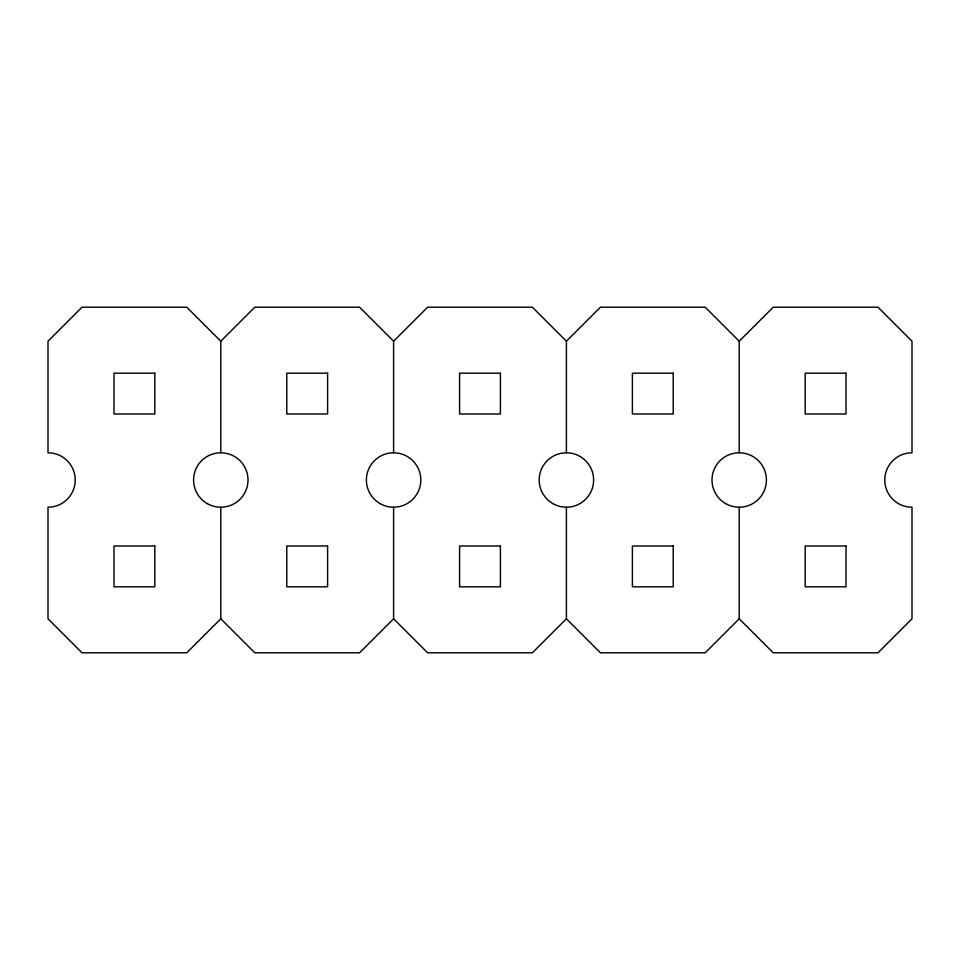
<?xml version="1.0" encoding="UTF-8"?>
<svg xmlns="http://www.w3.org/2000/svg" width="960" height="960" viewBox="0 0 960 960"><rect width="100%" height="100%" fill="white"/><g stroke="black" fill="none" stroke-linecap="round" stroke-linejoin="round"><path stroke-width="1.44" d="M220.8 452.784L220.8 341.22L254.82 307.2L359.58 307.2L393.6 341.22L393.6 452.784M393.6 341.22L427.62 307.2L532.38 307.2L566.4 341.22L566.4 452.784M220.8 507.216L220.8 618.78L186.78 652.8L82.02 652.8L48 618.78L48 507.216A27.216 27.216 0 0 0 75.216 480A27.216 27.216 0 0 0 48 452.784L48 341.22L82.02 307.2L186.78 307.2L220.8 341.22M566.4 341.22L600.42 307.2L705.18 307.2L739.2 341.22L739.2 452.784M393.6 507.216L393.6 618.78L359.58 652.8L254.82 652.8L220.8 618.78M739.2 341.22L773.22 307.2L877.98 307.2L912 341.22L912 452.784A27.216 27.216 0 0 0 884.784 480A27.216 27.216 0 0 0 912 507.216L912 618.78L877.98 652.8L773.22 652.8L739.2 618.78L739.2 507.216M566.4 507.216L566.4 618.78L532.38 652.8L427.62 652.8L393.6 618.78M739.2 618.78L705.18 652.8L600.42 652.8L566.4 618.78M154.812 373.188L113.988 373.188L113.988 414.012L154.812 414.012L154.812 373.188M327.612 373.188L286.788 373.188L286.788 414.012L327.612 414.012L327.612 373.188M500.412 373.188L459.588 373.188L459.588 414.012L500.412 414.012L500.412 373.188M673.212 373.188L632.388 373.188L632.388 414.012L673.212 414.012L673.212 373.188M846.012 373.188L805.188 373.188L805.188 414.012L846.012 414.012L846.012 373.188M154.812 545.988L113.988 545.988L113.988 586.812L154.812 586.812L154.812 545.988M327.612 545.988L286.788 545.988L286.788 586.812L327.612 586.812L327.612 545.988M500.412 545.988L459.588 545.988L459.588 586.812L500.412 586.812L500.412 545.988M673.212 545.988L632.388 545.988L632.388 586.812L673.212 586.812L673.212 545.988M846.012 545.988L805.188 545.988L805.188 586.812L846.012 586.812L846.012 545.988M207.192 503.568A27.216 27.216 0 0 0 248.016 480A27.216 27.216 0 0 0 207.192 456.432A27.216 27.216 0 0 0 207.192 503.568M379.992 503.568A27.216 27.216 0 0 0 420.816 480A27.216 27.216 0 0 0 379.992 456.432A27.216 27.216 0 0 0 379.992 503.568M725.592 503.568A27.216 27.216 0 0 0 766.416 480A27.216 27.216 0 0 0 725.592 456.432A27.216 27.216 0 0 0 725.592 503.568M552.792 503.568A27.216 27.216 0 0 0 593.616 480A27.216 27.216 0 0 0 552.792 456.432A27.216 27.216 0 0 0 552.792 503.568"/></g></svg>
